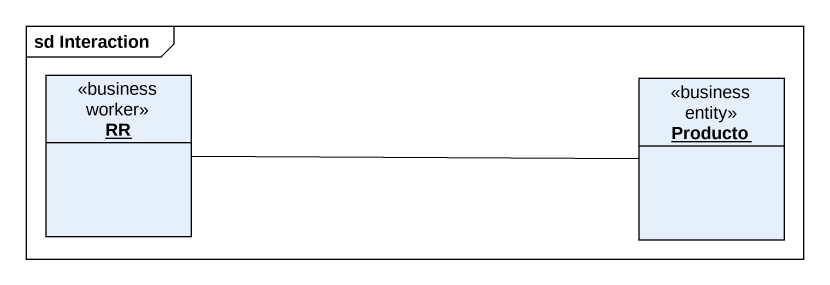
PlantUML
@startuml
mainframe sd Interaction
hide circle
hide empty members
object RR <<business worker>>
object Producto <<business entity>>
Producto -left- RR
@enduml
